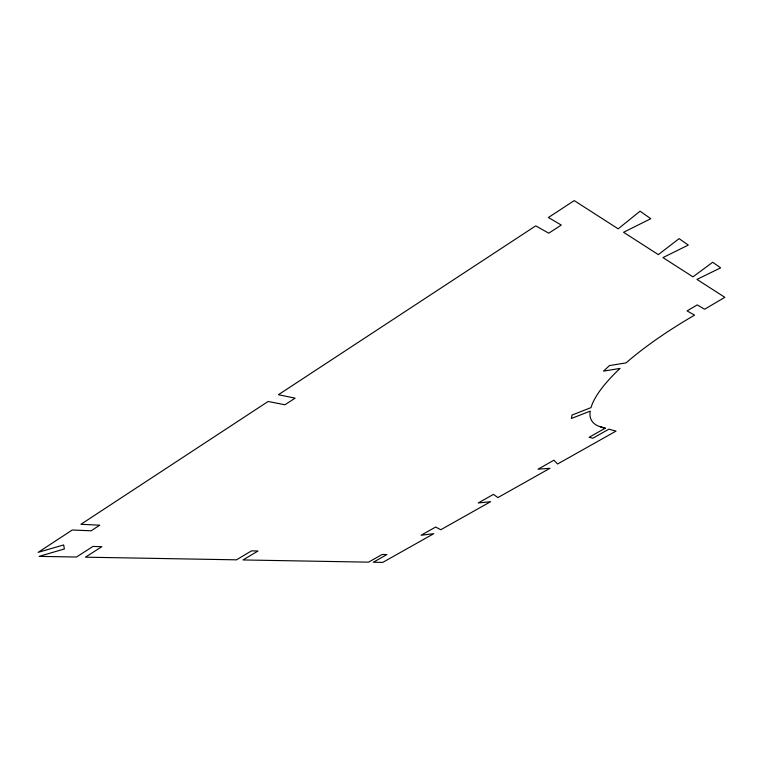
<?xml version="1.0" encoding="UTF-8"?>
<svg xmlns="http://www.w3.org/2000/svg" width="763" height="763" viewBox="0 0 763 763"><rect width="100%" height="100%" fill="white"/><g stroke="black" fill="none" stroke-linecap="round" stroke-linejoin="round"><path stroke-width="1.14" d="M605.183 428.205L589.093 437.304L592.851 438.22L608.855 429.178L616.037 431.095L557.581 463.999L553.919 460.213L538.001 469.207L549.97 468.282L497.886 497.59L493.47 494.367L478.248 502.96L490.609 501.692L440.776 529.741L435.654 527.023L421.1 535.254L433.804 533.661L382.73 562.407L373.336 562.236L386.87 554.596L382.139 554.463L368.548 562.15L243.016 559.947L257.999 551.01L251.552 550.838L236.511 559.832L85.437 557.181L101.851 546.68L92.972 546.432L76.481 557.028L39.113 556.37L64.378 548.959L63.644 544.925L38.15 552.364L72.247 529.999L91.131 530.8L99.743 525.192L80.935 524.295L268.118 401.472L284.942 404.771L295.119 398.152L278.419 394.719L535.721 225.858L548.769 233.192L561.272 225.056L548.425 217.512L574.215 200.593L618.192 228.843L640.062 211.179L650.772 218.704L623.562 232.286L658.355 254.632L679.118 238.638L688.283 245.085L662.961 257.589L692.966 276.855L712.699 262.253L720.644 267.842L696.953 279.411L724.85 297.322L704.602 309.234L697.22 304.904L687.062 310.903L694.578 315.129A173.459 46.619 -26.8 0 0 626.061 362.892L609.494 365.572L603.523 371.123L620.042 368.405A190.779 50.787 -27 0 0 591.02 407.623L572.04 415.034L571.392 418.477L590.228 411.123A155.013 41.65 -26.6 0 0 597.963 425.945L605.183 428.205L600.281 426.889"/></g></svg>
